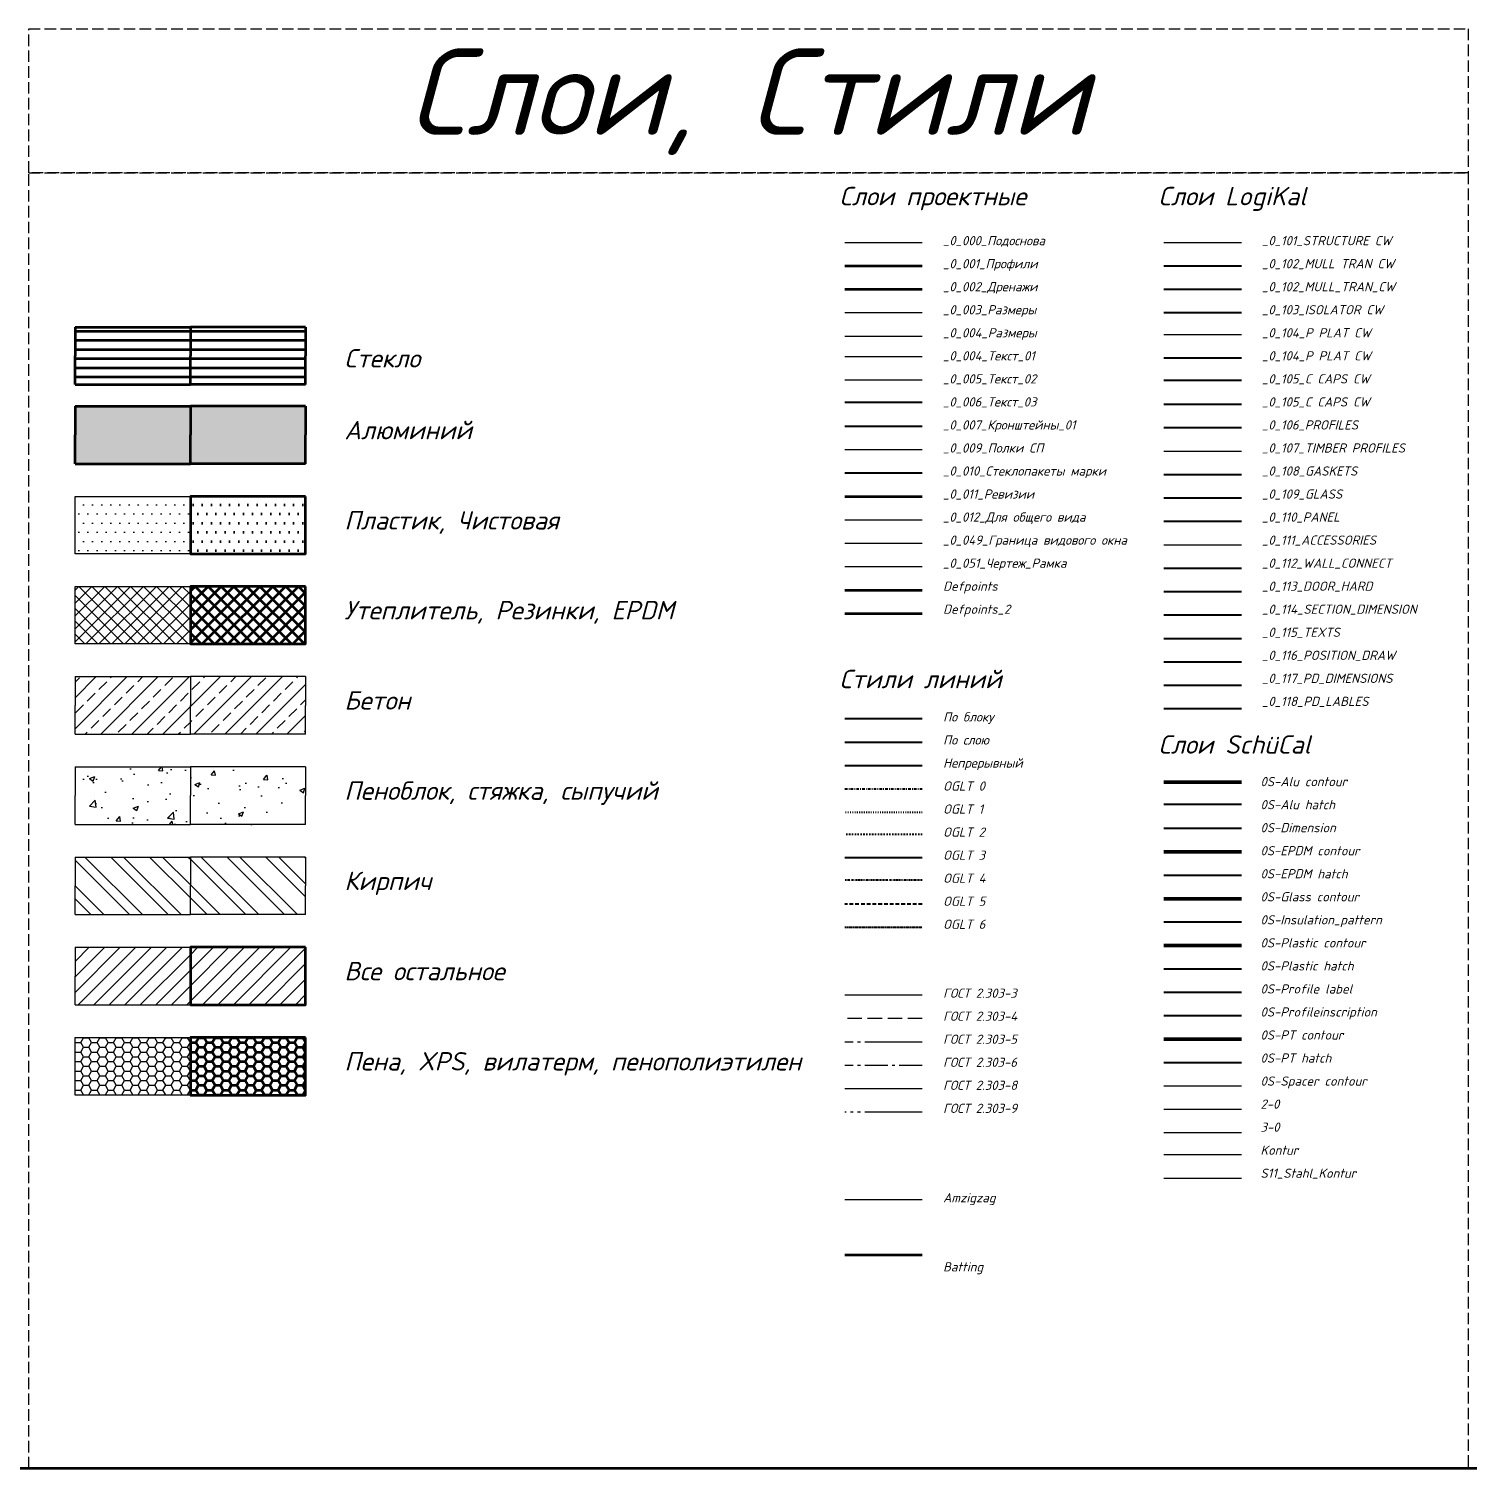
# Model space of a CAD drawing. Header units: millimetres. Extents: x -29692 to 34729, y -8412 to 43293.
# Drawn here: x -22584 to -20084, y 0 to 2500 of the extents above; entities that cross this region are included whole.
import ezdxf

# ---------------------------------------------------------------- set-up
doc = ezdxf.new("R2010")
doc.units = ezdxf.units.MM
for name, pattern in [('GOST2.303 4', [7, 5, -2, 0]), ('GOST2.303 5', [24, 20, -1.5, 1, -1.5]), ('GOST2.303 6', [12, 8, -1.5, 1, -1.5]), ('GOST2.303 9', [26.5, 20, -1.5, 1, -1.5, 1, -1.5]), ('JIS_02_4.0', [5.5, 4, -1.5]), ('OGLT0', [10, 4.5, -2.2, 1.1, -2.2]), ('OGLT1', [4, 1.5, -2.5]), ('OGLT2', [5, 2.5, -2.5]), ('OGLT3', [0]), ('OGLT4', [6, 2, -1, 0.5, -1, 0.5, -1]), ('OGLT5', [10, 6.5, -3.5]), ('OGLT6', [2, 0.5, -0.5, 0.5, -0.5])]:
    doc.linetypes.add(name, pattern=pattern)
doc.layers.get('Defpoints').update_dxf_attribs({"color": 4, "lineweight": 35})
for name, color, linetype, lineweight in [('0S-Alu contour', 40, 'Continuous', 50), ('0S-Alu hatch', 40, 'Continuous', 25), ('0S-EPDM contour', 1, 'Continuous', 50), ('0S-EPDM hatch', 1, 'Continuous', 25), ('0S-Glass contour', 4, 'Continuous', 50), ('0S-Plastic contour', 4, 'Continuous', 50), ('0S-Plastic hatch', 4, 'Continuous', 25), ('0S-Profile label', 40, 'Continuous', 25), ('0S-PT contour', 1, 'Continuous', 50), ('0S-PT hatch', 1, 'Continuous', 25), ('0S-Spacer contour', 4, 'Continuous', 0), ('2-0', 4, 'Continuous', 0), ('3-0', 4, 'Continuous', 0), ('_0_000_Подоснова', 9, 'Continuous', 0), ('_0_001_Профили', 150, 'Continuous', 35), ('_0_002_Дренажи', 110, 'Continuous', 35), ('_0_003_Размеры', 132, 'Continuous', 0), ('_0_004_Размеры', 6, 'Continuous', 5), ('_0_004_Текст_01', 7, 'Continuous', 18), ('_0_005_Текст_02', 110, 'Continuous', 18), ('_0_009_Полки СП', 246, 'Continuous', 13), ('_0_011_Ревизии', 224, 'Continuous', 35), ('_0_012_Для общего вида', 132, 'Continuous', 5), ('_0_051_Чертеж_Рамка', 7, 'Continuous', 15), ('_0_101_STRUCTURE CW', 150, 'Continuous', 5), ('_0_104_P PLAT CW', 150, 'Continuous', 5), ('_0_107_TIMBER PROFILES', 150, 'Continuous', 5), ('_0_111_ACCESSORIES', 150, 'Continuous', 5), ('Kontur', 4, 'Continuous', 0), ('S11_Stahl_Kontur', 4, 'Continuous', 0)]:
    doc.layers.add(name, color=color, linetype=linetype, lineweight=lineweight)
for name, color, linetype in [('0S-Dimension', 4, 'Continuous'), ('0S-Insulation_pattern', 120, 'Continuous'), ('0S-Profileinscription', 7, 'Continuous'), ('_0_006_Текст_03', 6, 'Continuous'), ('_0_007_Кронштейны_01', 30, 'Continuous'), ('_0_010_Стеклопакеты марки', 4, 'Continuous'), ('_0_102_MULL TRAN CW', 150, 'Continuous'), ('_0_102_MULL_TRAN_CW', 7, 'Continuous'), ('_0_103_ISOLATOR CW', 1, 'Continuous'), ('_0_104_P_PLAT_CW', 7, 'Continuous'), ('_0_105_C CAPS CW', 150, 'Continuous'), ('_0_105_C_CAPS_CW', 7, 'Continuous'), ('_0_106_PROFILES', 150, 'Continuous'), ('_0_108_GASKETS', 1, 'Continuous'), ('_0_109_GLASS', 4, 'Continuous'), ('_0_110_PANEL', 2, 'Continuous'), ('_0_112_WALL_CONNECT', 150, 'Continuous'), ('_0_113_DOOR_HARD', 150, 'Continuous'), ('_0_114_SECTION_DIMENSION', 7, 'Continuous'), ('_0_115_TEXTS', 7, 'Continuous'), ('_0_116_POSITION_DRAW', 150, 'Continuous'), ('_0_117_PD_DIMENSIONS', 7, 'Continuous'), ('_0_118_PD_LABLES', 3, 'Continuous')]:
    doc.layers.add(name, color=color, linetype=linetype)
for name, color, linetype, lineweight, plot in [('_0_023 _Линия_04', 96, 'JIS_02_4.0', 9, False), ('_0_049_Граница видового окна', 130, 'Continuous', 5, False), ('Defpoints_2', 4, 'Continuous', 35, False)]:
    doc.layers.add(name, color=color, linetype=linetype, lineweight=lineweight, plot=plot)
doc.styles.add('_DZ_3.2', font='isocpeui.ttf', dxfattribs={"height": 3.2})
doc.styles.add('_DZ_4', font='isocpeui.ttf', dxfattribs={"height": 4})
doc.linetypes.add('Amzigzag', pattern='A,0.0001,[136,genltshp.shx,S=0.04,R=0,X=0,Y=0],-11', length=11.0001)
doc.linetypes.add('BATTING', pattern='A,0.00254,-2.54,[134,ltypeshp.shx,S=2.54,R=0,X=-2.54,Y=0],-5.08,[134,ltypeshp.shx,S=2.54,R=180,X=2.54,Y=0],-2.54', length=10.16254)
doc.linetypes.add('GOST2.303 3', pattern='A,0.001,[1,GOST 2.303-68.shx,S=1,R=0,X=0,Y=0],-26', length=26.001)
doc.linetypes.add('GOST2.303 8', pattern='A,40,[2,GOST 2.303-68.shx,S=1,R=0,X=0,Y=0],-8', length=48)
pattern_1 = [(45, (-491979.508, -2008.303), (-26.9407684, 26.9407684), []), (45, (-491952.567, -2008.303), (-26.9407684, 26.9407684), [19.05, -9.525])]
pattern_2 = [(50, (-4669.18, 2483.95), (91.0923, -7.9695), [9.525, -104.775]), (355, (-4669.18, 2483.95), (-17.6217, 95.5284), [7.62, -83.8203]), (100.4514, (-4661.59, 2483.28), (73.4706, 87.5589), [8.095, -89.0451]), (46.1842, (-4669.18, 2509.35), (135.5395, -21.0212), [14.2875, -157.1625]), (96.6356, (-4657.88, 2507.6), (118.702, 123.713), [12.1425, -133.5678]), (351.1842, (-4669.18, 2509.35), (118.702, 123.713), [11.43, -125.73]), (21, (-4656.48, 2503), (75.8072, -51.1326), [9.525, -104.775]), (326, (-4656.48, 2503), (30.901, 92.094), [7.62, -83.82]), (71.4514, (-4650.16, 2498.74), (106.7082, 40.9614), [8.095, -89.045]), (37.5, (-4669.178, 2483.947), (1.5443, 42.27752), [0, -82.804, 0, -85.09, 0, -84.1375]), (7.5, (-4669.18, 2483.947), (33.40983, 50.0903), [0, -48.514, 0, -80.899, 0, -32.0675]), (327.5, (-4697.5, 2483.947), (67.7953, -2.86437), [0, -31.75, 0, -99.06, 0, -131.445]), (317.5, (-4710.2, 2483.95), (74.0646, 12.71325), [0, -41.275, 0, -65.786, 0, -93.345])]
pattern_3 = [(135, (-4669.18, 2483.947), (-33.67596, -33.67596), []), (135, (-4669.18, 2506.4), (-33.67596, -33.67596), [])]
pattern_4 = [(45, (-491979.508, -2008.303), (-13.4703842, 13.4703842), [])]
pattern_5 = [(0, (22516.166, -803.208), (4e-15, 15.875), [])]
pattern_6 = [(0, (22516.166, -803.208), (7.9375, 15.875), [0, -15.875])]
pattern_7 = [(45, (22516.166, -803.208), (-11.22532, 11.22532), []), (135, (22516.166, -803.208), (-11.22532, -11.22532), [])]
pattern_8 = [(0, (22516.166, -803.208), (14.2875, 8.248892), [9.525, -19.05]), (120, (22516.166, -803.208), (-14.2875, 8.248892), [9.525, -19.05]), (60, (22516.166, -803.208), (3e-08, 16.497784), [-19.05, 9.525])]

# ---------------------------------------------------------------- blocks, each defined once
blk = doc.blocks.new('Палитра штриховок DZ')
at = {"layer": '_0_000_Подоснова', "transparency": 33554687}
h = blk.add_hatch(dxfattribs=at)
h.set_pattern_fill('DOTS', color=256, scale=10)
h.set_pattern_definition(pattern_6)
h.paths.add_polyline_path([(0, 1039.7), (200.2, 1039.7), (200.2, 939.7), (0, 939.7)])
h = blk.add_hatch(dxfattribs=at)
h.set_pattern_fill('ANSI37', color=256, scale=5)
h.set_pattern_definition(pattern_7)
h.paths.add_polyline_path([(0, 883.5), (200.2, 883.5), (200.2, 783.5), (0, 783.5)])
at = {"layer": '_0_000_Подоснова', "lineweight": 5, "transparency": 33554687}
h = blk.add_hatch(dxfattribs=at)
h.set_pattern_fill('ANSI33', color=256, scale=6)
h.set_pattern_definition(pattern_1)
h.paths.add_polyline_path([(0, 726.8), (0, 626.8), (200.2, 626.8), (200.2, 726.8)])
h = blk.add_hatch(dxfattribs=at)
h.set_pattern_fill('ANSI33', color=256, scale=6)
h.set_pattern_definition(pattern_1)
h.paths.add_polyline_path([(400.5, 726.8), (400.5, 626.8), (200.2, 626.8), (200.2, 726.8)])
h = blk.add_hatch(dxfattribs=at)
h.set_pattern_fill('AR-CONC', color=256, scale=0.5)
h.set_pattern_definition(pattern_2)
h.paths.add_polyline_path([(0, 570.1), (0, 470.1), (200.2, 470.1), (200.2, 570.1)])
h = blk.add_hatch(dxfattribs=at)
h.set_pattern_fill('AR-CONC', color=256, scale=0.5)
h.set_pattern_definition(pattern_2)
h.paths.add_polyline_path([(400.5, 570.1), (400.5, 470.1), (200.2, 470.1), (200.2, 570.1)])
h = blk.add_hatch(dxfattribs=at)
h.set_pattern_fill('ANSI32', color=256, scale=5, angle=90)
h.set_pattern_definition(pattern_3)
h.paths.add_polyline_path([(0, 413.4), (0, 313.4), (200.2, 313.4), (200.2, 413.4)])
h = blk.add_hatch(dxfattribs=at)
h.set_pattern_fill('ANSI32', color=256, scale=5, angle=90)
h.set_pattern_definition(pattern_3)
h.paths.add_polyline_path([(400.5, 413.4), (400.5, 313.4), (200.2, 313.4), (200.2, 413.4)])
h = blk.add_hatch(dxfattribs=at)
h.set_pattern_fill('ANSI31', color=256, scale=6)
h.set_pattern_definition(pattern_4)
h.paths.add_polyline_path([(0, 256.7), (0, 156.7), (200.2, 156.7), (200.2, 256.7)])
at = {"layer": '_0_000_Подоснова', "transparency": 33554687}
h = blk.add_hatch(dxfattribs=at)
h.set_pattern_fill('HONEY', color=256, scale=3)
h.set_pattern_definition(pattern_8)
h.paths.add_polyline_path([(0, 100), (200.2, 100), (200.2, 0), (0, 0)])
at = {"layer": '_0_001_Профили', "transparency": 33554687}
h = blk.add_hatch(dxfattribs=at)
h.set_pattern_fill('ANSI31', color=256, scale=5, angle=315)
h.set_pattern_definition(pattern_5)
h.paths.add_polyline_path([(0, 1333.8), (0, 1233.8), (200.2, 1233.8), (200.2, 1333.8)])
h = blk.add_hatch(dxfattribs=at)
h.set_pattern_fill('ANSI31', color=256, scale=5, angle=315)
h.set_pattern_definition(pattern_5)
h.paths.add_polyline_path([(400.5, 1233.8), (400.5, 1333.8), (200.2, 1333.8), (200.2, 1233.8)])
h = blk.add_hatch(color=256, dxfattribs=at)
h.dxf.hatch_style = 1
h.paths.add_polyline_path([(0, 1196.4), (0, 1096.4), (200.2, 1096.4), (200.2, 1196.4)])
h = blk.add_hatch(color=256, dxfattribs=at)
h.dxf.hatch_style = 1
h.paths.add_polyline_path([(400.5, 1196.4), (400.5, 1096.4), (200.2, 1096.4), (200.2, 1196.4)])
h = blk.add_hatch(dxfattribs=at)
h.set_pattern_fill('DOTS', color=51, scale=10)
h.set_pattern_definition(pattern_6)
h.paths.add_polyline_path([(400.5, 1039.7), (200.2, 1039.7), (200.2, 939.7), (400.5, 939.7)])
h = blk.add_hatch(dxfattribs=at)
h.set_pattern_fill('ANSI37', color=51, scale=5)
h.set_pattern_definition(pattern_7)
h.paths.add_polyline_path([(400.5, 883.5), (200.2, 883.5), (200.2, 783.5), (400.5, 783.5)])
at = {"layer": '_0_001_Профили', "lineweight": 5, "transparency": 33554687}
h = blk.add_hatch(dxfattribs=at)
h.set_pattern_fill('ANSI31', color=51, scale=6)
h.set_pattern_definition(pattern_4)
h.paths.add_polyline_path([(400.5, 256.7), (400.5, 156.7), (200.2, 156.7), (200.2, 256.7)])
at = {"layer": '_0_001_Профили', "transparency": 33554687}
h = blk.add_hatch(dxfattribs=at)
h.set_pattern_fill('HONEY', color=51, scale=3)
h.set_pattern_definition(pattern_8)
h.paths.add_polyline_path([(400.5, 100), (200.2, 100), (200.2, 0), (400.5, 0)])
at = {"layer": '_0_000_Подоснова', "transparency": 33554687}
for p, q in [((0, 726.8), (0, 676.8)), ((0, 726.8), (200.2, 726.8)), ((200.2, 726.8), (200.2, 676.8)), ((400.5, 726.8), (200.2, 726.8)), ((200.2, 726.8), (200.2, 676.8)), ((400.5, 726.8), (400.5, 676.8)), ((0, 626.8), (0, 676.8)), ((200.2, 626.8), (200.2, 676.8)), ((200.2, 626.8), (200.2, 676.8)), ((400.5, 626.8), (400.5, 676.8)), ((0, 626.8), (200.2, 626.8)), ((400.5, 626.8), (200.2, 626.8)), ((0, 570.1), (0, 520.1)), ((0, 570.1), (200.2, 570.1)), ((200.2, 570.1), (200.2, 520.1)), ((400.5, 570.1), (200.2, 570.1)), ((200.2, 570.1), (200.2, 520.1)), ((400.5, 570.1), (400.5, 520.1)), ((0, 470.1), (0, 520.1)), ((200.2, 470.1), (200.2, 520.1)), ((200.2, 470.1), (200.2, 520.1)), ((400.5, 470.1), (400.5, 520.1)), ((0, 470.1), (200.2, 470.1)), ((400.5, 470.1), (200.2, 470.1)), ((0, 413.4), (0, 363.4)), ((0, 413.4), (200.2, 413.4)), ((200.2, 413.4), (200.2, 363.4)), ((400.5, 413.4), (200.2, 413.4)), ((200.2, 413.4), (200.2, 363.4)), ((400.5, 413.4), (400.5, 363.4)), ((0, 313.4), (0, 363.4)), ((200.2, 313.4), (200.2, 363.4)), ((200.2, 313.4), (200.2, 363.4)), ((400.5, 313.4), (400.5, 363.4)), ((0, 313.4), (200.2, 313.4)), ((400.5, 313.4), (200.2, 313.4)), ((0, 256.7), (0, 206.7)), ((0, 256.7), (200.2, 256.7)), ((200.2, 256.7), (200.2, 206.7)), ((0, 156.7), (0, 206.7)), ((200.2, 156.7), (200.2, 206.7)), ((0, 156.7), (200.2, 156.7))]:
    blk.add_line(p, q, dxfattribs=at)
at = {"layer": '_0_000_Подоснова'}
for points in [[(0, 1039.7), (200.2, 1039.7), (200.2, 939.7), (0, 939.7)], [(0, 883.5), (200.2, 883.5), (200.2, 783.5), (0, 783.5)], [(0, 100), (200.2, 100), (200.2, 0), (0, 0)]]:
    blk.add_lwpolyline(points, close=True, dxfattribs=at)
at = {"layer": '_0_001_Профили', "transparency": 33554687}
for p, q in [((0, 1333.8), (0, 1283.8)), ((0, 1333.8), (200.2, 1333.8)), ((200.2, 1333.8), (200.2, 1283.8)), ((400.5, 1333.8), (200.2, 1333.8)), ((200.2, 1333.8), (200.2, 1283.8)), ((400.5, 1333.8), (400.5, 1283.8)), ((0, 1233.8), (0, 1283.8)), ((200.2, 1233.8), (200.2, 1283.8)), ((200.2, 1233.8), (200.2, 1283.8)), ((400.5, 1233.8), (400.5, 1283.8)), ((0, 1233.8), (200.2, 1233.8)), ((400.5, 1233.8), (200.2, 1233.8)), ((0, 1196.4), (0, 1146.4)), ((0, 1196.4), (200.2, 1196.4)), ((200.2, 1196.4), (200.2, 1146.4)), ((400.5, 1196.4), (200.2, 1196.4)), ((200.2, 1196.4), (200.2, 1146.4)), ((400.5, 1196.4), (400.5, 1146.4)), ((0, 1096.4), (0, 1146.4)), ((200.2, 1096.4), (200.2, 1146.4)), ((200.2, 1096.4), (200.2, 1146.4)), ((400.5, 1096.4), (400.5, 1146.4)), ((0, 1096.4), (200.2, 1096.4)), ((400.5, 1096.4), (200.2, 1096.4))]:
    blk.add_line(p, q, dxfattribs=at)
at = {"layer": '_0_001_Профили', "color": 51}
for points in [[(400.5, 1039.7), (200.2, 1039.7), (200.2, 939.7), (400.5, 939.7)], [(400.5, 883.5), (200.2, 883.5), (200.2, 783.5), (400.5, 783.5)], [(400.5, 256.7), (200.2, 256.7), (200.2, 156.7), (400.5, 156.7)], [(400.5, 100), (200.2, 100), (200.2, 0), (400.5, 0)]]:
    blk.add_lwpolyline(points, close=True, dxfattribs=at)
at = {"layer": '_0_004_Текст_01', "transparency": 33554687, "style": '_DZ_3.2'}
for s, p in [('Стекло', (467.7, 1263.6)), ('Алюминий', (467.7, 1138.9)), ('Пластик, Чистовая', (467.7, 982.2)), ('Утеплитель, Резинки, EPDM', (467.7, 826.1)), ('Бетон', (467.7, 669.4)), ('Пеноблок, стяжка, сыпучий', (467.7, 512.7)), ('Кирпич', (467.7, 356)), ('Все остальное', (467.7, 199.3)), ('Пена, XPS, вилатерм, пенополиэтилен', (467.7, 42.6))]:
    blk.add_text(s, height=32, dxfattribs=at).set_placement(p)

msp = doc.modelspace()

# ---------------------------------------------------------------- linework, layer by layer
at = {"linetype": 'ByBlock'}
msp.add_line((-21032.409, 1301.298), (-21167.15, 1301.298), dxfattribs=at)
msp.add_line((-21032.409, 1260.63), (-21167.15, 1260.63))
at = {"linetype": 'Continuous'}
msp.add_line((-21032.409, 1219.963), (-21167.15, 1219.963), dxfattribs=at)
at = {"linetype": 'OGLT0'}
msp.add_line((-21032.409, 1179.296), (-21167.15, 1179.296), dxfattribs=at)
at = {"linetype": 'OGLT1'}
msp.add_line((-21032.409, 1138.629), (-21167.15, 1138.629), dxfattribs=at)
at = {"linetype": 'OGLT2'}
msp.add_line((-21032.409, 1100.614), (-21167.15, 1100.614), dxfattribs=at)
at = {"linetype": 'OGLT3'}
msp.add_line((-21032.409, 1059.947), (-21167.15, 1059.947), dxfattribs=at)
at = {"linetype": 'OGLT4'}
msp.add_line((-21032.409, 1021.048), (-21167.15, 1021.048), dxfattribs=at)
at = {"linetype": 'OGLT5'}
msp.add_line((-21032.409, 979.497), (-21167.15, 979.497), dxfattribs=at)
at = {"linetype": 'OGLT6'}
msp.add_line((-21032.409, 938.83), (-21167.15, 938.83), dxfattribs=at)
at = {"layer": '0S-Alu contour'}
msp.add_line((-20478.362, 1191.38), (-20613.103, 1191.38), dxfattribs=at)
at = {"layer": '0S-Alu hatch'}
msp.add_line((-20478.362, 1152.481), (-20613.103, 1152.481), dxfattribs=at)
at = {"layer": '0S-Dimension'}
msp.add_line((-20478.362, 1110.93), (-20613.103, 1110.93), dxfattribs=at)
at = {"layer": '0S-EPDM contour'}
msp.add_line((-20478.362, 1070.263), (-20613.103, 1070.263), dxfattribs=at)
at = {"layer": '0S-EPDM hatch'}
msp.add_line((-20478.362, 1029.596), (-20613.103, 1029.596), dxfattribs=at)
at = {"layer": '0S-Glass contour'}
msp.add_line((-20478.362, 988.929), (-20613.103, 988.929), dxfattribs=at)
at = {"layer": '0S-Insulation_pattern'}
msp.add_line((-20478.362, 948.262), (-20613.103, 948.262), dxfattribs=at)
at = {"layer": '0S-Plastic contour'}
msp.add_line((-20478.362, 907.595), (-20613.103, 907.595), dxfattribs=at)
at = {"layer": '0S-Plastic hatch'}
msp.add_line((-20478.362, 866.927), (-20613.103, 866.927), dxfattribs=at)
at = {"layer": '0S-Profile label'}
msp.add_line((-20478.362, 826.26), (-20613.103, 826.26), dxfattribs=at)
at = {"layer": '0S-Profileinscription'}
msp.add_line((-20478.362, 785.593), (-20613.103, 785.593), dxfattribs=at)
at = {"layer": '0S-PT contour'}
msp.add_line((-20478.362, 744.926), (-20613.103, 744.926), dxfattribs=at)
at = {"layer": '0S-PT hatch'}
msp.add_line((-20478.362, 704.259), (-20613.103, 704.259), dxfattribs=at)
at = {"layer": '0S-Spacer contour'}
msp.add_line((-20478.362, 663.592), (-20613.103, 663.592), dxfattribs=at)
at = {"layer": '2-0'}
msp.add_line((-20478.362, 622.925), (-20613.103, 622.925), dxfattribs=at)
at = {"layer": '3-0'}
msp.add_line((-20478.362, 582.258), (-20613.103, 582.258), dxfattribs=at)
at = {"layer": '_0_000_Подоснова'}
msp.add_line((-21032.409, 2128.497), (-21167.15, 2128.497), dxfattribs=at)
at = {"layer": '_0_000_Подоснова', "linetype": 'GOST2.303 3', "ltscale": 5}
msp.add_line((-21032.409, 821.576), (-21167.15, 821.576), dxfattribs=at)
at = {"layer": '_0_000_Подоснова', "linetype": 'GOST2.303 4', "ltscale": 5}
msp.add_line((-21032.409, 780.908), (-21167.15, 780.908), dxfattribs=at)
at = {"layer": '_0_000_Подоснова', "linetype": 'GOST2.303 5', "ltscale": 5}
msp.add_line((-21032.409, 740.241), (-21167.15, 740.241), dxfattribs=at)
at = {"layer": '_0_000_Подоснова', "linetype": 'GOST2.303 6', "ltscale": 5}
msp.add_line((-21032.409, 699.574), (-21167.15, 699.574), dxfattribs=at)
at = {"layer": '_0_000_Подоснова', "linetype": 'GOST2.303 8', "ltscale": 5}
msp.add_line((-21032.409, 658.907), (-21167.15, 658.907), dxfattribs=at)
at = {"layer": '_0_000_Подоснова', "linetype": 'GOST2.303 9', "ltscale": 5}
msp.add_line((-21032.409, 618.24), (-21167.15, 618.24), dxfattribs=at)
at = {"layer": '_0_000_Подоснова', "linetype": 'Amzigzag'}
msp.add_line((-21032.409, 466.236), (-21167.15, 466.236), dxfattribs=at)
at = {"layer": '_0_001_Профили'}
msp.add_line((-21032.409, 2087.83), (-21167.15, 2087.83), dxfattribs=at)
at = {"layer": '_0_001_Профили', "color": 51, "linetype": 'BATTING'}
msp.add_line((-21032.409, 370.14), (-21167.15, 370.14), dxfattribs=at)
at = {"layer": '_0_002_Дренажи'}
msp.add_line((-21032.409, 2047.163), (-21167.15, 2047.163), dxfattribs=at)
at = {"layer": '_0_003_Размеры'}
msp.add_line((-21032.409, 2006.496), (-21167.15, 2006.496), dxfattribs=at)
at = {"layer": '_0_004_Размеры'}
msp.add_line((-21032.409, 1965.829), (-21167.15, 1965.829), dxfattribs=at)
at = {"layer": '_0_004_Текст_01'}
msp.add_line((-21032.409, 1930.466), (-21167.15, 1930.466), dxfattribs=at)
at = {"layer": '_0_005_Текст_02'}
msp.add_line((-21032.409, 1889.799), (-21167.15, 1889.799), dxfattribs=at)
at = {"layer": '_0_006_Текст_03'}
msp.add_line((-21032.409, 1850.9), (-21167.15, 1850.9), dxfattribs=at)
at = {"layer": '_0_007_Кронштейны_01'}
msp.add_line((-21032.409, 1809.349), (-21167.15, 1809.349), dxfattribs=at)
at = {"layer": '_0_009_Полки СП'}
msp.add_line((-21032.409, 1768.682), (-21167.15, 1768.682), dxfattribs=at)
at = {"layer": '_0_010_Стеклопакеты марки'}
msp.add_line((-21032.409, 1728.015), (-21167.15, 1728.015), dxfattribs=at)
at = {"layer": '_0_011_Ревизии'}
msp.add_line((-21032.409, 1687.348), (-21167.15, 1687.348), dxfattribs=at)
at = {"layer": '_0_012_Для общего вида'}
msp.add_line((-21032.409, 1646.68), (-21167.15, 1646.68), dxfattribs=at)
at = {"layer": '_0_023 _Линия_04', "ltscale": 5, "transparency": 33554687}
for points in [[(-22584.319, 2500), (-20084.319, 2500), (-20084.319, 2250), (-22584.319, 2250)], [(-22584.319, 2250), (-20084.319, 2250), (-20084.319, 0), (-22584.319, 0)]]:
    msp.add_lwpolyline(points, close=True, dxfattribs=at)
at = {"layer": '_0_049_Граница видового окна'}
msp.add_line((-21032.409, 1606.013), (-21167.15, 1606.013), dxfattribs=at)
at = {"layer": '_0_051_Чертеж_Рамка'}
msp.add_line((-21032.409, 1565.346), (-21167.15, 1565.346), dxfattribs=at)
at = {"layer": '_0_101_STRUCTURE CW'}
msp.add_line((-20478.362, 2128.497), (-20613.103, 2128.497), dxfattribs=at)
at = {"layer": '_0_102_MULL TRAN CW'}
msp.add_line((-20478.362, 2087.83), (-20613.103, 2087.83), dxfattribs=at)
at = {"layer": '_0_102_MULL_TRAN_CW'}
msp.add_line((-20478.362, 2047.163), (-20613.103, 2047.163), dxfattribs=at)
at = {"layer": '_0_103_ISOLATOR CW'}
msp.add_line((-20478.362, 2006.496), (-20613.103, 2006.496), dxfattribs=at)
at = {"layer": '_0_104_P PLAT CW'}
msp.add_line((-20478.362, 1968.481), (-20613.103, 1968.481), dxfattribs=at)
at = {"layer": '_0_104_P_PLAT_CW'}
msp.add_line((-20478.362, 1927.814), (-20613.103, 1927.814), dxfattribs=at)
at = {"layer": '_0_105_C CAPS CW'}
msp.add_line((-20478.362, 1888.915), (-20613.103, 1888.915), dxfattribs=at)
at = {"layer": '_0_105_C_CAPS_CW'}
msp.add_line((-20478.362, 1847.364), (-20613.103, 1847.364), dxfattribs=at)
at = {"layer": '_0_106_PROFILES'}
msp.add_line((-20478.362, 1806.697), (-20613.103, 1806.697), dxfattribs=at)
at = {"layer": '_0_107_TIMBER PROFILES'}
msp.add_line((-20478.362, 1766.03), (-20613.103, 1766.03), dxfattribs=at)
at = {"layer": '_0_108_GASKETS'}
msp.add_line((-20478.362, 1725.362), (-20613.103, 1725.362), dxfattribs=at)
at = {"layer": '_0_109_GLASS'}
msp.add_line((-20478.362, 1684.695), (-20613.103, 1684.695), dxfattribs=at)
at = {"layer": '_0_110_PANEL'}
msp.add_line((-20478.362, 1644.028), (-20613.103, 1644.028), dxfattribs=at)
at = {"layer": '_0_111_ACCESSORIES'}
msp.add_line((-20478.362, 1603.361), (-20613.103, 1603.361), dxfattribs=at)
at = {"layer": '_0_112_WALL_CONNECT'}
msp.add_line((-20478.362, 1562.694), (-20613.103, 1562.694), dxfattribs=at)
at = {"layer": '_0_113_DOOR_HARD'}
msp.add_line((-20478.362, 1522.027), (-20613.103, 1522.027), dxfattribs=at)
at = {"layer": '_0_114_SECTION_DIMENSION'}
msp.add_line((-20478.362, 1481.36), (-20613.103, 1481.36), dxfattribs=at)
at = {"layer": '_0_115_TEXTS'}
msp.add_line((-20478.362, 1440.693), (-20613.103, 1440.693), dxfattribs=at)
at = {"layer": '_0_116_POSITION_DRAW'}
msp.add_line((-20478.362, 1400.026), (-20613.103, 1400.026), dxfattribs=at)
at = {"layer": '_0_117_PD_DIMENSIONS'}
msp.add_line((-20478.362, 1359.359), (-20613.103, 1359.359), dxfattribs=at)
at = {"layer": '_0_118_PD_LABLES'}
msp.add_line((-20478.362, 1318.691), (-20613.103, 1318.691), dxfattribs=at)
at = {"layer": 'Defpoints'}
msp.add_line((-21032.409, 1524.679), (-21167.15, 1524.679), dxfattribs=at)
at = {"layer": 'Defpoints', "color": 6}
msp.add_xline((0, 0), (1, 0), dxfattribs=at)
at = {"layer": 'Defpoints_2'}
msp.add_line((-21032.409, 1484.012), (-21167.15, 1484.012), dxfattribs=at)
at = {"layer": 'Kontur'}
msp.add_line((-20478.362, 544.119), (-20613.103, 544.119), dxfattribs=at)
at = {"layer": 'S11_Stahl_Kontur'}
msp.add_line((-20478.362, 503.452), (-20613.103, 503.452), dxfattribs=at)

# ---------------------------------------------------------------- block references
at = {"layer": '_0_001_Профили'}
msp.add_blockref('Палитра штриховок DZ', (-22503.941, 648.127), dxfattribs=at)

# ---------------------------------------------------------------- texts
at = {"layer": '_0_004_Текст_01', "transparency": 33554687, "style": '_DZ_3.2'}
for s, p in [('Слои проектные', (-21176.285, 2193.422)), ('Слои LogiKal', (-20622.237, 2193.422)), ('Стили линий', (-21176.285, 1354.636)), ('Слои SchüCal', (-20622.237, 1241.014))]:
    msp.add_text(s, height=32, dxfattribs=at).set_placement(p)
at = {"layer": '_0_004_Текст_01', "transparency": 33554687, "insert": (-21334.319, 2373.31), "char_height": 150, "width": 12500, "attachment_point": 5, "style": '_DZ_4'}
msp.add_mtext('Слои, Стили', dxfattribs=at)
at = {"layer": '_0_004_Текст_01', "char_height": 16, "attachment_point": 1, "style": '_DZ_3.2'}
for s, insert, width in [('\\pxsm1.5;_0_000_Подоснова\\P_0_001_Профили\\P_0_002_Дренажи\\P_0_003_Размеры\\P_0_004_Размеры\\P_0_004_Текст_01\\P_0_005_Текст_02\\P_0_006_Текст_03\\P_0_007_Кронштейны_01\\P_0_009_Полки СП\\P_0_010_Стеклопакеты марки\\P_0_011_Ревизии\\P_0_012_Для общего вида\\P_0_049_Граница видового окна \\P_0_051_Чертеж_Рамка\\PDefpoints\\PDefpoints_2', (-20996.359, 2140.027), 383.2563), ('\\pxsm1.5;_0_101_STRUCTURE CW\\P_0_102_MULL TRAN CW\\P_0_102_MULL_TRAN_CW\\P_0_103_ISOLATOR CW\\P_0_104_P PLAT CW\\P_0_104_P PLAT CW\\P_0_105_C CAPS CW\\P_0_105_C CAPS CW\\P_0_106_PROFILES\\P_0_107_TIMBER PROFILES\\P_0_108_GASKETS\\P_0_109_GLASS\\P_0_110_PANEL\\P_0_111_ACCESSORIES\\P_0_112_WALL_CONNECT\\P_0_113_DOOR_HARD\\P_0_114_SECTION_DIMENSION\\P_0_115_TEXTS\\P_0_116_POSITION_DRAW\\P_0_117_PD_DIMENSIONS\\P_0_118_PD_LABLES', (-20442.312, 2140.027), 357.99276), ('\\pxsm1.5;По блоку\\PПо слою\\PНепрерывный\\POGLT 0\\POGLT 1\\POGLT 2\\POGLT 3\\POGLT 4\\POGLT 5\\POGLT 6', (-20996.359, 1312.827), 318.04364), ('\\pxsm1.5;0S-Alu contour\\P0S-Alu hatch\\P0S-Dimension\\P0S-EPDM contour\\P0S-EPDM hatch\\P0S-Glass contour\\P0S-Insulation_pattern\\P0S-Plastic contour\\P0S-Plastic hatch\\P0S-Profile label\\P0S-Profileinscription\\P0S-PT contour\\P0S-PT hatch\\P0S-Spacer contour\\P2-0\\P3-0\\PKontur\\PS11_Stahl_Kontur', (-20445.105, 1200.477), 360.78601), ('\\pxsm1.5;ГОСТ 2.303-3\\PГОСТ 2.303-4\\PГОСТ 2.303-5\\PГОСТ 2.303-6\\PГОСТ 2.303-8\\PГОСТ 2.303-9', (-20996.359, 833.105), 318.04364), ('\\pxsm1.5;Amzigzag\\P\\P\\ps*;\\P\\psm1.5;Batting', (-20996.359, 477.766), 318.04364)]:
    msp.add_mtext(s, dxfattribs=dict(at, insert=insert, width=width))

doc.saveas('drawing.dxf')
